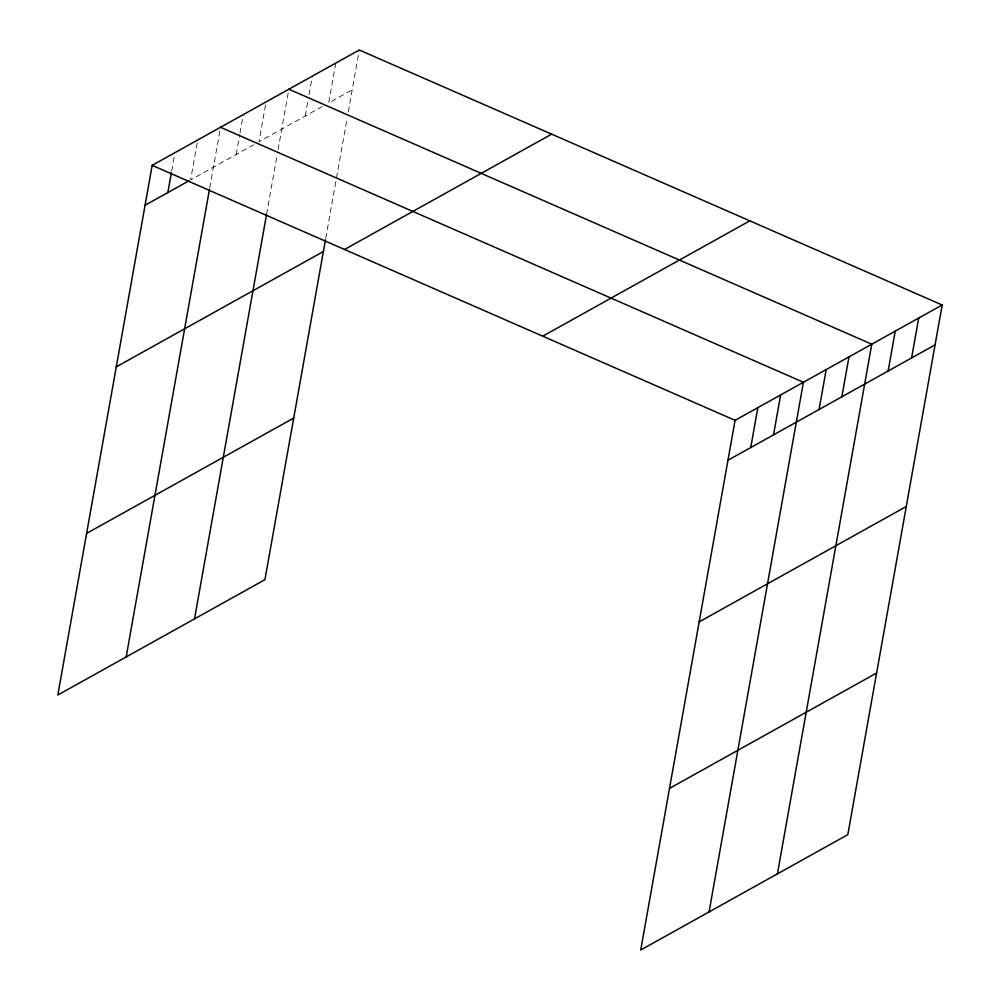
<?xml version="1.0" encoding="UTF-8"?>
<svg xmlns="http://www.w3.org/2000/svg" width="1000" height="1000" viewBox="0 0 1000 1000"><rect width="100%" height="100%" fill="white"/><g stroke="black" fill="none" stroke-linecap="round" stroke-linejoin="round"><path stroke-width="0.75" stroke-dasharray="5 3.75" d="M171.675 171.075L174.412 155.725M197.188 143.038L190.625 179.875L253.612 144.8M209.75 187.75L220.512 127.287M236.188 154.5L239.75 134.55M240.012 133.012L243.3 114.6M265.538 104.975L258.975 141.812L322.175 106.613M266.575 214.338L277.038 155.562M278.087 149.688L288.863 89.213M305.225 116.05L307.962 100.7M309.05 94.562L312.337 76.15M335.8 63.075L328.7 102.975L352.175 89.9M325.737 238.3L347.2 117.825M348.25 111.938L359.275 50"/><path stroke-width="1.5" d="M942.175 304.988L735.075 420.325L640.725 950L847.825 834.65L942.175 304.988L359.275 50L152.175 165.35L57.825 695.013L264.925 579.675L325.475 239.775M167.85 192.562L171.4 172.613M126.175 656.95L209.488 189.225M194.513 618.888L266.575 214.338M750.75 447.55L757.85 407.638M773.525 434.862L780.638 394.95M709.062 911.938L803.413 382.262L220.512 127.287M819.087 409.475L826.2 369.575M841.875 396.788L848.975 356.887M777.412 873.875L871.762 344.2L288.863 89.213M888.125 371.025L895.238 331.125M911.6 357.962L918.7 318.05M145.062 205.25L189.288 180.625M116.275 366.875L323.375 251.525M344.525 249.488L551.638 134.15M86.613 533.4L293.725 418.05M542.712 336.188L749.825 220.837M727.962 460.238L935.062 344.888M699.175 621.862L906.275 506.512M669.513 788.375L876.612 673.025M152.175 165.35L735.075 420.325"/></g></svg>
